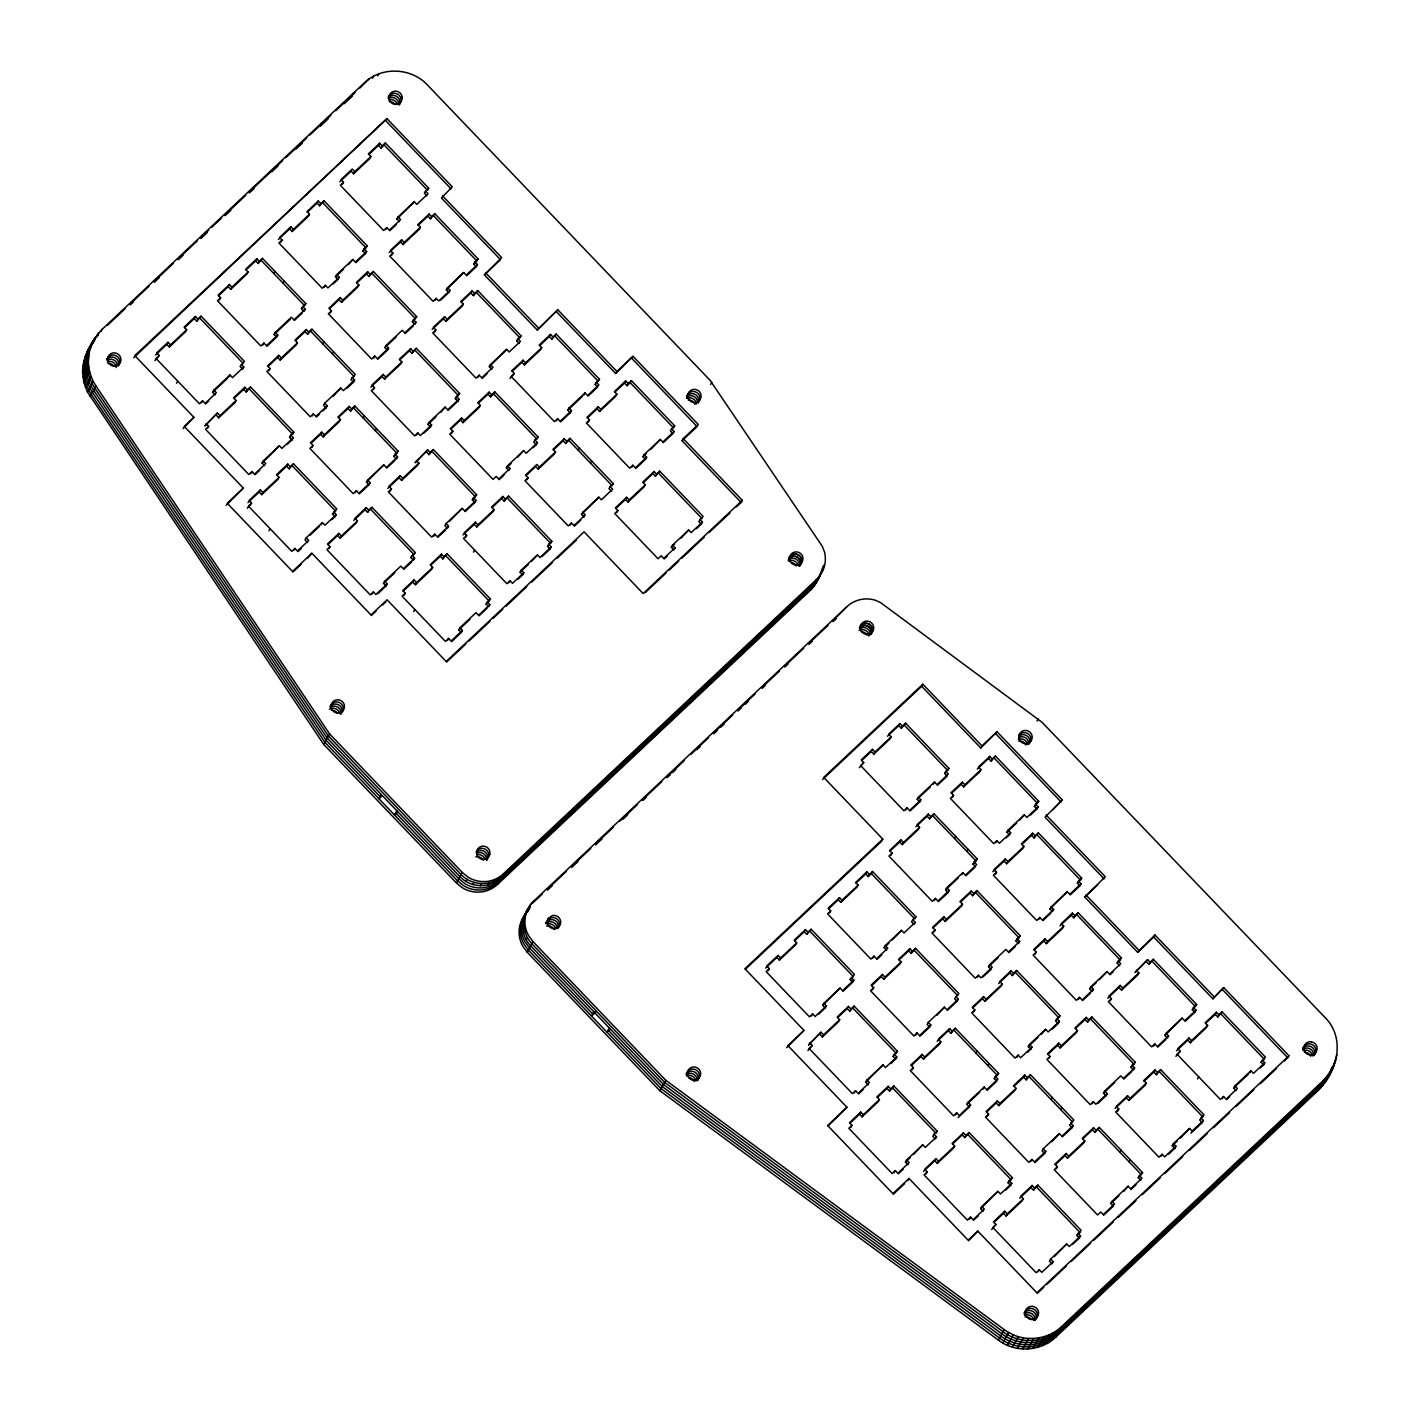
<?xml version="1.0" encoding="UTF-8"?>
<svg xmlns="http://www.w3.org/2000/svg" width="1420" height="1420" viewBox="0 0 1420 1420"><rect width="100%" height="100%" fill="white"/><g stroke="black" fill="none" stroke-linecap="round" stroke-linejoin="round"><path stroke-width="1.5" d="M82.52 372.111C82.697 355.994 91.554 341.031 102.08 329.369L364.195 82.946C381.341 66.243 411.356 67.503 427.455 85.022L710.106 380.329L822.304 546.363L824.505 551.99A29.199 28.719 29 0 1 816.447 579.573L810.607 590.099L497.586 884.358A29.199 28.719 29 0 1 462.405 887.802L456.477 883.009L323.742 744.453L87.472 392.026L83.833 382.335L82.52 372.111L88.359 361.567L89.46 351.344L92.921 341.688M398.7 104.583L398.754 103.713A6.745 6.621 29 0 0 388.317 98.495M528.009 911.498A29.199 28.719 29 0 0 522.72 946.128L527.228 952.234L659.945 1090.808L998.42 1340.178C1015.14 1352.905 1040.611 1351.751 1055.805 1337.09L1317.92 1090.684C1337.427 1072.206 1345.929 1038.073 1324.984 1017.448L1042.12 722.336L880.648 602.648L875.093 600.163A29.199 28.719 29 0 0 846.87 606.695L533.849 900.954C522.223 912.794 517.909 933.135 530.725 945.915L663.442 1084.489L1001.917 1333.859C1018.637 1346.568 1044.126 1345.432 1059.302 1330.771L1321.434 1084.365L1328.712 1075.401M1329.883 1073.307L1322.588 1082.253L1060.474 1328.658C1045.297 1343.32 1019.808 1344.474 1003.088 1331.747L664.613 1082.377L531.897 943.821C523.11 934.573 521.317 919.841 527.956 908.889M95.477 337.232C84.295 352.515 82.573 374.383 93.631 390.18L327.257 738.134L459.973 876.69C470.623 887.944 489.776 888.742 501.1 878.039L814.104 583.78L818.843 577.958L823.618 565.284M89.744 348.521C85.058 361.55 87.064 376.62 94.803 388.086L328.428 736.022L461.145 874.596C471.795 885.832 490.947 886.648 502.254 875.945L815.275 581.667L820.014 575.863L818.843 577.958M1327.895 1076.608L1329.226 1072.987M1329.067 1074.514L1332.226 1066.97L1330.238 1072.402M1331.41 1070.29L1335.723 1060.651M1332.563 1068.195L1336.983 1055.007M88.253 350.119C81.242 364.052 82.555 381.518 91.288 394.405L324.914 742.341L457.63 880.915L463.577 885.689A29.199 28.719 29 0 0 498.757 882.264L811.778 588.004A29.199 28.719 29 0 0 819.553 575.331M89.424 348.006C82.413 361.94 83.709 379.406 92.46 392.293L326.085 740.228L380.152 796.691M486.669 860.52L487.379 858.922A6.745 6.621 29 0 0 476.286 852.142M85.076 356.952L90.915 346.409M95.051 339.416L89.637 347.758M87.082 352.213L98.548 333.096M83.638 361.887L89.46 351.344M100.909 331.464L102.08 329.369M82.768 366.964L88.608 356.42M82.875 377.258L88.714 366.715L88.359 361.567M83.833 382.335L89.673 371.809L88.714 366.715M85.377 387.287L91.217 376.744L89.673 371.809M87.472 392.026L93.312 381.501L91.217 376.744M90.117 396.499L95.957 385.974L93.312 381.501M167.986 342.273L166.815 344.385L169.335 347.012L170.506 344.9L167.986 342.273L156.697 352.888L159.218 355.515L154.887 360.591M195.427 316.483L194.256 318.595L196.776 321.222L197.948 319.109L195.427 316.483L184.138 327.097L186.659 329.724L185.487 331.836L169.335 347.012M196.776 321.222L201.107 316.145L244.435 361.39L240.104 366.466L242.625 369.094L243.796 366.981L241.276 364.354M219.479 299.886L220.632 297.774L218.112 295.147L229.401 284.533L231.921 287.159L230.75 289.272L228.23 286.645L229.401 284.533M176.559 383.205L177.731 381.11M256.842 258.742L255.671 260.854L258.192 263.481L259.363 261.369L256.842 258.742L245.553 269.356L248.074 271.983L246.902 274.095L230.75 289.272M258.192 263.481L262.522 258.404L305.85 303.649L301.519 308.726L304.04 311.353L305.211 309.24L302.691 306.613L305.85 303.649M368.685 79.271L359.81 88.075M280.894 242.145L282.065 240.033L279.545 237.406L290.816 226.792L293.336 229.419L292.183 231.531L289.662 228.904L290.816 226.792M372.43 78.313L373.602 76.201M377.738 75.917L378.909 73.804M201.391 402.854L202.563 400.76L205.084 403.386L216.355 392.772L213.834 390.145L229.987 374.969L232.507 377.596L243.796 366.981M556.604 311.867L615.694 373.567L616.866 371.454L557.776 309.773L537.257 330.061L484.38 274.841L500.497 259.683L441.407 198.001L452.252 186.801L386.95 118.623L134.829 355.639L193.919 417.338L183.091 428.538M273.669 273.368L274.841 271.273M318.257 201.001L317.086 203.113L319.606 205.74L320.778 203.628L318.257 201.001L306.969 211.615L309.489 214.243L308.317 216.355L292.183 231.531M215.201 394.884L212.68 392.257L213.834 390.145M319.606 205.74L323.938 200.664L367.265 245.908L362.934 250.985L365.455 253.612L355.799 262.718M228.815 377.063L229.987 374.969M283.024 283.13L284.177 281.018M217.402 413.06L204.959 425.769L217.402 413.06L219.922 415.687L218.751 417.799L216.23 415.155M342.309 184.405L343.48 182.292L340.96 179.665L352.249 169.051L354.769 171.696L353.598 173.79L351.077 171.163L339.788 181.778M207.48 428.396L208.633 426.302L206.113 423.657M133.675 357.751L386.95 118.623M262.806 345.113L263.978 343.019L266.498 345.646L277.787 335.031L275.249 332.404L291.402 317.228L293.922 319.855L305.211 309.24M379.673 143.26L378.501 145.373L381.022 147.999L382.193 145.905L379.673 143.26L368.383 153.875L370.904 156.502L369.75 158.614L353.598 173.79M244.843 387.269L243.672 389.382L246.192 392.009L247.364 389.896L244.843 387.269L233.555 397.866L236.075 400.511L234.904 402.605L218.751 417.799M266.942 346.231L276.616 337.143L274.095 334.517L275.249 332.404M276.616 337.143L277.787 335.031M384.181 145.035L385.352 142.923L428.68 188.168L427.526 190.28L384.181 145.035L381.022 147.999M246.192 392.009L250.523 386.932L293.851 432.177L289.52 437.253L292.041 439.88L287.213 444.424M301.519 308.726L302.691 306.613M268.895 370.673L270.066 368.561L267.546 365.934L278.817 355.32L281.337 357.946L280.184 360.059L277.645 357.432L278.817 355.32M324.221 287.39L325.393 285.278L327.913 287.905L339.202 277.308L336.682 274.663L352.817 259.487L355.355 262.114L366.626 251.517L364.106 248.873L367.265 245.908M306.258 329.529L305.087 331.641L307.608 334.268L308.779 332.156L306.258 329.529L294.969 340.143L297.49 342.77L296.318 344.882L280.184 360.059M333.185 283.947L338.031 279.403L335.51 276.776L336.682 274.663M338.031 279.403L339.202 277.308M307.608 334.268L311.938 329.192L355.266 374.436L350.935 379.513L353.456 382.14L347.012 388.21M352.817 259.487L348.433 264.635M362.934 250.985L364.106 248.873M330.31 312.933L331.481 310.82L328.961 308.193L340.232 297.579L342.752 300.206L341.599 302.318L339.078 299.691L340.232 297.579M365.455 253.612L366.626 251.517M385.636 229.649L386.808 227.537L389.328 230.164L400.617 219.567L398.097 216.923L414.249 201.746L416.77 204.373L428.041 193.777L425.521 191.132L428.68 188.168M250.808 473.641L251.979 471.547L254.499 474.173L265.771 463.559L263.25 460.932L279.403 445.756L281.923 448.383L293.212 437.768L290.692 435.141L293.851 432.177M322.784 343.835L323.955 341.723M193.919 417.338L184.245 426.426L243.335 488.125L226.064 505.378M367.673 271.788L366.502 273.9L369.022 276.527L370.194 274.415L367.673 271.788L356.385 282.402L358.905 285.029L357.733 287.142L341.599 302.318M399.446 221.662L396.925 219.035L398.097 216.923M264.617 465.671L262.096 463.044L263.25 460.932M369.022 276.527L373.353 271.451L416.681 316.695L412.368 321.772L414.889 324.399L416.042 322.287L413.522 319.66L416.681 316.695M414.249 201.746L396.925 219.035M279.403 445.756L262.096 463.044M332.44 353.917L333.611 351.805M260.375 489.9L259.203 492.012L261.724 494.639L262.895 492.545L260.375 489.9L249.086 500.514L251.606 503.141L247.275 508.218M425.521 191.132L424.367 193.244L426.887 195.871M289.52 437.253L290.692 435.141M391.725 255.192L392.896 253.079L390.376 250.452L401.665 239.838L404.185 242.465L403.014 244.577L400.493 241.95L401.665 239.838M292.041 439.88L293.212 437.768M312.222 415.9L313.394 413.806L315.914 416.433L327.203 405.818L324.683 403.191L340.818 388.015L343.338 390.642L354.627 380.027L352.107 377.4M287.798 464.109L286.645 466.222L289.165 468.848L290.319 466.754L287.798 464.109L276.527 474.724L279.048 477.351L277.876 479.463L261.724 494.639M429.089 214.047L427.917 216.159L430.438 218.786L431.609 216.674L429.089 214.047L417.799 224.662L420.32 227.289L419.166 229.401L403.014 244.577M324.683 403.191L323.511 405.303L326.032 407.93L322.802 410.966M289.165 468.848L293.496 463.772L336.824 509.017L332.493 514.093L335.014 516.72L331.783 519.755M326.032 407.93L327.203 405.818M430.438 218.786L434.768 213.71L478.114 258.955L473.783 264.031L476.303 266.658L466.63 275.764M340.818 388.015L333.203 396.198M311.867 447.513L313.021 445.401L310.501 442.774L321.79 432.159L324.31 434.804L323.139 436.898L320.618 434.271L321.79 432.159M268.948 530.849L270.12 528.737M353.456 382.14L354.627 380.027M373.637 358.159L374.809 356.065L377.329 358.692L388.618 348.077L386.098 345.45L402.25 330.274L404.771 332.901L416.042 322.287M349.231 406.368L348.06 408.481L350.58 411.108L351.752 409.013L349.231 406.368L337.942 416.983L340.463 419.61L339.291 421.722L323.139 436.898M377.773 359.278L387.447 350.19L384.927 347.563L386.098 345.45M350.58 411.108L354.911 406.031L398.239 451.276L393.908 456.353L396.428 458.979L397.6 456.885L395.079 454.24L398.239 451.276M387.447 350.19L388.618 348.077M373.283 389.772L374.454 387.66L371.933 385.033L383.205 374.418L385.725 377.063L384.571 379.158L382.033 376.531L383.205 374.418M412.368 321.772L413.522 319.66M363.183 417.995L364.354 415.9M293.78 550.498L294.934 548.386L297.454 551.013L308.743 540.416L306.223 537.772L322.375 522.596L324.896 525.222L336.185 514.626L333.664 511.981M435.052 300.436L436.224 298.324L438.745 300.951L450.033 290.355L447.513 287.71L463.666 272.533L466.186 275.161L477.475 264.564L474.937 261.919L478.114 258.955M410.646 348.645L409.475 350.74L411.995 353.367L413.167 351.272L410.646 348.645L399.357 359.242L401.878 361.869L400.706 363.981L384.571 379.158M306.223 537.772L305.052 539.884L307.572 542.511M440.803 300.028L448.862 292.449L446.341 289.822L447.513 287.71M411.995 353.367L416.326 348.291L459.654 393.535L455.323 398.612L457.843 401.256L448.17 410.344M448.862 292.449L450.033 290.355M321.204 524.708L322.375 522.596M375.412 430.757L376.566 428.662M463.666 272.533L446.341 289.822M616.866 371.454L632.983 356.296L698.285 424.473L683.215 438.638L742.305 500.337L643.153 593.542L584.064 531.843L446.164 661.489L387.074 599.79L370.957 614.949L311.867 553.267L307.465 558.397M434.697 332.031L435.869 329.937L433.348 327.292L444.62 316.695L447.14 319.322L445.986 321.435L443.466 318.79L444.62 316.695M473.783 264.031L474.937 261.919M335.014 516.72L336.185 514.626M476.303 266.658L477.475 264.564M355.195 492.758L356.367 490.646L358.887 493.272L370.158 482.676L367.638 480.031L383.79 464.855L386.311 467.482L397.6 456.885M472.061 290.905L470.89 292.999L473.41 295.644L474.582 293.532L472.061 290.905L460.772 301.502L463.293 304.146L462.121 306.241L445.986 321.435M328.872 548.759L330.043 546.647L327.523 544.02L338.812 533.405L341.332 536.05L340.161 538.144L337.64 535.517L338.812 533.405M359.331 493.876L369.005 484.77L366.484 482.143L367.638 480.031M484.38 274.841L501.668 257.588L442.578 195.889M369.005 484.77L370.158 482.676M473.41 295.644L477.741 290.567L521.069 335.794L516.738 340.871L519.276 343.516M383.79 464.855L366.484 482.143M366.236 507.615L365.064 509.727L367.602 512.354L368.756 510.259L366.236 507.615L354.964 518.229L357.485 520.856L356.313 522.968L340.161 538.144M393.908 456.353L395.079 454.24M367.602 512.354L371.916 507.277L415.261 552.522L410.93 557.598L413.451 560.226L414.622 558.131L412.102 555.504L415.261 552.522M416.61 435.017L417.782 432.905L420.302 435.549L431.591 424.935L429.071 422.308L445.205 407.114L447.726 409.759L459.015 399.144L456.495 396.517L459.654 393.535M390.287 491.018L391.458 488.906L388.938 486.279L400.227 475.665L402.748 478.309L401.576 480.404L399.055 477.777L400.227 475.665M423.976 433.1L430.42 427.047L427.899 424.402L429.071 422.308M430.42 427.047L431.591 424.935M445.205 407.114L440.821 412.261M427.651 449.892L415.208 462.601L427.651 449.892L430.171 452.518L429.017 454.631L426.497 451.986M416.38 460.488L418.9 463.115L417.728 465.228L401.576 480.404M455.323 398.612L456.495 396.517M457.843 401.256L459.015 399.144M429.017 454.631L433.348 449.536L476.676 494.781L472.345 499.858L474.866 502.502L465.192 511.591M478.025 377.276L479.197 375.164L481.717 377.809L493.006 367.194L490.486 364.567L506.638 349.373L509.159 352.018L520.43 341.404L517.909 338.776L521.069 335.794M451.72 433.277L452.873 431.183L450.353 428.538L461.642 417.942L464.162 420.568L462.991 422.681L460.471 420.036L461.642 417.942M491.835 369.306L489.314 366.662L490.486 364.567M506.638 349.373L489.314 366.662M372.2 594.004L373.371 591.891L375.892 594.519L387.181 583.922L384.66 581.277L400.813 566.101L403.333 568.728L414.622 558.131M489.084 392.151L487.912 394.245L490.433 396.89L491.604 394.778L489.084 392.151L477.794 402.748L480.315 405.392L479.143 407.487L462.991 422.681M516.738 340.871L517.909 338.776M377.951 593.596L386.009 586.016L383.489 583.389L384.66 581.277M386.009 586.016L387.181 583.922M493.592 393.908L494.763 391.813L538.091 437.04L536.92 439.153L493.592 393.908L490.433 396.89M410.93 557.598L412.102 555.504M537.257 330.061L557.776 309.773M523.057 360.201L521.885 362.295L524.406 364.94L525.577 362.828L523.057 360.201L511.768 370.798L514.306 373.442L509.975 378.519M433.632 536.263L434.786 534.151L437.307 536.795L448.596 526.181L446.075 523.554L462.228 508.36L464.748 511.005L476.037 500.39L473.517 497.763L476.676 494.781M404.079 595.299L405.25 593.187L402.73 590.56L414.019 579.946L416.539 582.591L415.368 584.685L412.847 582.058L414.019 579.946M550.498 334.41L549.327 336.505L551.847 339.149L553.019 337.037L550.498 334.41L539.209 345.007L541.73 347.651L540.558 349.746L524.406 364.94M446.075 523.554L444.904 525.648L447.424 528.293L448.596 526.181M323.742 744.453L329.582 733.909L95.957 385.974M551.847 339.149L556.178 334.073L599.506 379.3L595.175 384.394L597.696 387.021L588.022 396.109M462.228 508.36L449.749 521.104M441.442 554.155L440.289 556.267L442.809 558.894L443.963 556.8L441.442 554.155L430.171 564.769L432.692 567.397L431.52 569.509L415.368 584.685M472.345 499.858L473.517 497.763M413.681 611.576L414.835 609.482M474.866 502.502L476.037 500.39M442.809 558.894L447.14 553.818L490.468 599.062L486.137 604.139L488.657 606.766L489.829 604.672L487.309 602.027L490.468 599.062M465.511 537.559L466.665 535.447L464.145 532.819L475.434 522.205L477.954 524.85L476.783 526.944L474.262 524.317L475.434 522.205M507.49 465.813L510.011 468.44L508.857 470.553L506.336 467.908L507.49 465.813L523.643 450.619L526.163 453.264L537.452 442.649L534.932 440.022L538.091 437.04M523.643 450.619L517.625 457.293M502.875 496.414L501.704 498.526L504.224 501.153L505.396 499.059L502.875 496.414L491.586 507.029L494.107 509.656L492.935 511.768L476.783 526.944M534.932 440.022L533.76 442.117L536.281 444.762L533.068 447.797M473.464 552.149L474.635 550.037M536.281 444.762L537.452 442.649M504.224 501.153L508.555 496.077L551.883 541.322L547.552 546.398L550.072 549.043L542.014 556.604M556.462 420.781L557.634 418.669L560.154 421.314L571.443 410.699L568.923 408.072L585.058 392.896L587.578 395.523L598.867 384.909L596.347 382.282L599.506 379.3M526.927 479.818L528.098 477.706L525.56 475.079L536.849 464.464L539.369 467.109L538.198 469.203L535.677 466.577L526.021 475.665M560.598 421.9L570.272 412.812L567.751 410.185L568.923 408.072M570.272 412.812L571.443 410.699M447.424 640.544L448.578 638.432L451.098 641.059L462.387 630.462L459.867 627.817L476.019 612.641L478.54 615.268L489.829 604.672M583.904 394.991L585.058 392.896M564.29 438.691L563.119 440.786L565.639 443.43L566.811 441.318L564.29 438.691L553.001 449.288L555.522 451.915L554.35 454.027L538.198 469.203M451.542 641.663L461.216 632.557L458.695 629.93L459.867 627.817M595.175 384.394L596.347 382.282M461.216 632.557L462.387 630.462M568.799 440.448L569.97 438.336L613.298 483.581L612.126 485.693L568.799 440.448L565.639 443.43M486.137 604.139L487.309 602.027M381.323 794.579L378.98 798.785L382.122 795.821M588.341 422.077L589.513 419.983L586.992 417.338L598.264 406.741L600.784 409.368L599.63 411.48L597.11 408.836L598.264 406.741M578.1 450.158L579.271 448.063M615.694 373.567L632.983 356.296M508.839 582.803L510.011 580.691L512.531 583.318L523.803 572.721L521.282 570.077L537.434 554.9L539.955 557.528L551.244 546.931L548.723 544.304L551.883 541.322M625.705 380.95L624.534 383.045L627.054 385.69L628.226 383.577L625.705 380.95L614.416 391.547L616.937 394.192L615.765 396.286L599.63 411.48M517.803 579.378L522.649 574.816L520.128 572.189L521.282 570.077M522.649 574.816L523.803 572.721M630.214 382.708L631.385 380.613L674.713 425.84L673.559 427.952L630.214 382.708L627.054 385.69M537.434 554.9L531.417 561.557M396.837 810.767L394.494 814.973L397.618 812.009M590.471 463.08L591.643 460.967M547.552 546.398L548.723 544.304M550.072 549.043L551.244 546.931M570.254 525.063L571.426 522.951L573.946 525.595L585.235 514.981L582.715 512.354L598.849 497.16L601.37 499.804L612.659 489.19L610.139 486.563L613.298 483.581M584.064 517.093L581.543 514.448L582.715 512.354M598.849 497.16L581.543 514.448M610.139 486.563L608.967 488.657L611.487 491.302M631.669 467.322L632.841 465.21L635.361 467.854L646.65 457.24L644.13 454.613L660.264 439.419L662.803 442.064L674.074 431.449L671.553 428.822L674.713 425.84M635.805 468.44L645.479 459.352L642.958 456.707L644.13 454.613M645.479 459.352L646.65 457.24M616.724 512.638L617.895 510.543L615.375 507.898L626.646 497.302L629.166 499.929L628.013 502.041L625.492 499.396L626.646 497.302M660.264 439.419L651.034 449.128M671.553 428.822L670.382 430.917L672.903 433.561L663.246 442.649M672.903 433.561L674.074 431.449M654.087 471.511L652.916 473.605L655.436 476.25L656.608 474.138L654.087 471.511L642.798 482.108L645.319 484.752L644.147 486.847L628.013 502.041M655.436 476.25L659.767 471.174L703.095 516.401L698.764 521.495L701.285 524.122L696.457 528.666M710.603 384.447L711.757 382.335M736.341 506.958L741.134 502.449L682.044 440.75L683.215 438.638M456.477 883.009L462.316 872.484L329.582 733.909M465.902 881.483L467.073 879.37M472.86 884.589L474.031 882.477M480.368 885.814L481.54 883.702M672.512 545.173L675.033 547.8L673.861 549.913L671.341 547.286L672.512 545.173L688.647 529.997L691.167 532.624L702.456 522.01L699.936 519.383M487.912 885.068L489.084 882.974M688.647 529.997L681.032 538.162M494.976 882.423L496.148 880.329M497.586 884.358L503.425 873.832L816.447 579.573M701.285 524.122L702.456 522.01M741.134 502.449L742.305 500.337M523.749 917.835L524.903 915.74M522.613 925.272L523.767 923.16M523.447 932.762L524.619 930.65M617.309 770.811L619.653 766.587M526.216 939.809L527.388 937.697M527.228 952.234L533.068 941.708L528.559 935.585A29.199 28.719 29 0 1 533.849 900.954M778.515 619.262L780.858 615.038M821.878 571.106L823.05 569.012M593.862 1011.856L591.536 1016.063L596.276 1011.644M609.375 1028.044L607.05 1032.251L610.209 1029.305M846.87 606.695L832.794 620.93M659.945 1090.808L665.785 1080.283L533.068 941.708M872.501 749.334L871.33 751.446L873.85 754.073L875.022 751.961L872.501 749.334L861.212 759.948L863.733 762.575L859.402 767.652M899.925 723.543L898.771 725.655L901.292 728.283L902.446 726.17L899.925 723.543L888.654 734.158L891.174 736.785L890.003 738.897L873.85 754.073M921.686 686.304L922.858 684.209L981.948 745.89L980.776 748.003L921.686 686.304L822.535 779.509M768.113 970.712L769.285 968.618L766.764 965.973L778.036 955.376L780.556 958.003L779.403 960.115L776.882 957.488L778.036 955.376M901.292 728.283L905.605 723.206L948.95 768.451L944.619 773.527L947.14 776.154L937.466 785.242M805.477 929.585L804.306 931.697L806.826 934.324L807.998 932.212L805.477 929.585L794.188 940.2L796.709 942.827L795.537 944.939L779.403 960.115M806.826 934.324L811.157 929.248L854.485 974.493L850.154 979.569L852.674 982.196L843.018 991.284M829.528 912.989L830.7 910.877L828.179 908.25L839.468 897.635L841.989 900.262L840.817 902.374L838.297 899.747L839.468 897.635M922.858 684.209L823.707 777.397L882.796 839.096L881.625 841.208L745.322 969.345M866.892 871.844L865.721 873.957L868.241 876.584L869.413 874.471L866.892 871.844L855.603 882.459L858.124 885.086L856.97 887.198L840.817 902.374M905.907 809.915L907.06 807.82L909.581 810.447L920.87 799.833L918.349 797.206L934.502 782.029L937.022 784.656L948.311 774.042L945.791 771.415L948.95 768.451M871.401 873.62L872.572 871.507L915.9 916.752L914.746 918.846L871.401 873.62L868.241 876.584M910.025 811.033L919.698 801.945L917.178 799.318L918.349 797.206M919.698 801.945L920.87 799.833M890.943 855.248L892.115 853.136L889.594 850.509L900.884 839.894L903.404 842.521L902.232 844.634L899.712 842.007L900.884 839.894M933.331 784.124L934.502 782.029M944.619 773.527L945.791 771.415M811.441 1015.957L812.613 1013.862L815.133 1016.489L826.422 1005.875L823.902 1003.248L840.036 988.071L842.557 990.698L853.846 980.084L851.325 977.457M882.796 839.096L744.897 968.742L803.986 1030.441L786.698 1047.694M928.307 814.104L927.136 816.216L929.656 818.843L930.828 816.731L928.307 814.104L917.018 824.718L919.556 827.345L918.385 829.457L902.232 844.634M818.808 1014.04L825.251 1007.987L822.73 1005.36L823.902 1003.248M825.251 1007.987L826.422 1005.875M929.656 818.843L933.987 813.766L977.333 859.011L973.002 864.088L975.522 866.715L965.848 875.803M821.009 1032.216L808.566 1044.943L821.009 1032.216L823.529 1034.861L822.357 1036.955L819.837 1034.328M840.036 988.071L822.73 1005.36M809.719 1042.83L812.24 1045.457L807.927 1050.534M952.358 797.507L953.53 795.395L951.009 792.768L962.298 782.154L964.819 784.781L963.647 786.893L961.127 784.266L962.298 782.154M852.674 982.196L853.846 980.084M980.776 748.003L997.018 731.726L1062.302 799.904L1053.072 809.577M872.856 958.216L874.028 956.121L876.548 958.748L887.837 948.134L885.317 945.507L901.469 930.331L903.99 932.958L915.261 922.343L912.74 919.716L915.9 916.752M848.45 1006.425L847.278 1008.537L849.799 1011.164L850.971 1009.07L848.45 1006.425L837.161 1017.039L839.681 1019.667L838.51 1021.779L822.357 1036.955M989.722 756.363L988.569 758.475L991.089 761.102L992.243 759.008L989.722 756.363L978.451 766.977L980.971 769.604L979.8 771.717L963.647 786.893M886.666 950.246L884.145 947.619L885.317 945.507M849.799 1011.164L854.13 1006.088L897.458 1051.332L893.127 1056.409L895.647 1059.036L890.819 1063.598M991.089 761.102L995.42 756.026L1038.748 801.27L1034.417 806.347L1036.937 808.974L1030.494 815.044M901.469 930.331L892.221 940.022M954.488 838.492L955.66 836.38M872.501 989.829L873.673 987.716L871.152 985.089L882.423 974.475L884.944 977.12L883.79 979.214L881.27 976.587L882.423 974.475M912.74 919.716L911.587 921.828L914.107 924.456L915.261 922.343M934.271 900.493L935.443 898.381L937.963 901.008L949.252 890.393L946.732 887.766L962.884 872.59L965.405 875.217L976.694 864.62L974.173 861.976L977.333 859.011M909.865 948.684L908.693 950.796L911.214 953.423L912.385 951.329L909.865 948.684L898.576 959.299L901.096 961.926L899.925 964.038L883.79 979.214M1037.044 721.005L1038.197 718.893M938.407 901.593L948.081 892.505L945.56 889.878L946.732 887.766M966.86 851.396L968.032 849.302M911.214 953.423L915.545 948.347L958.873 993.592L954.542 998.668L957.062 1001.313L947.389 1010.401M948.081 892.505L949.252 890.393M961.713 874.702L962.884 872.59M933.916 932.088L935.088 929.976L932.567 927.349L943.856 916.734L946.377 919.379L945.205 921.473L942.685 918.846L943.856 916.734M973.002 864.088L974.173 861.976M854.414 1092.814L855.585 1090.702L858.106 1093.329L869.377 1082.732L866.857 1080.087L883.009 1064.911L885.53 1067.538L896.819 1056.941L894.298 1054.297L897.458 1051.332M803.986 1030.441L787.869 1045.599L846.959 1107.281L828.055 1126.06M995.704 842.752L996.858 840.64L999.378 843.267L1010.667 832.67L1008.147 830.025L1024.299 814.849L1026.82 817.476L1038.109 806.879L1035.588 804.235L1038.748 801.27M971.28 890.961L970.108 893.056L972.629 895.7L973.8 893.588L971.28 890.961L959.991 901.558L962.511 904.185L961.358 906.297L945.205 921.473M868.223 1084.827L865.703 1082.2L866.857 1080.087M1006.283 837.8L1009.496 834.765L1006.975 832.138L1008.147 830.025M972.629 895.7L976.96 890.606L1020.288 935.851L1015.974 940.928L1018.495 943.572L1019.649 941.46L1017.128 938.833L1020.288 935.851M1009.496 834.765L1010.667 832.67M883.009 1064.911L865.703 1082.2M850.828 1127.444L852 1125.332L849.479 1122.705L860.751 1112.091L863.271 1114.736L862.117 1116.83L859.597 1114.203L860.751 1112.091M1024.299 814.849L1019.897 819.997M893.127 1056.409L894.298 1054.297M995.331 874.347L996.503 872.253L993.982 869.608L1005.271 859.011L1007.792 861.638L1006.62 863.75L1004.1 861.106L1005.271 859.011M1034.417 806.347L1035.588 804.235M895.647 1059.036L896.819 1056.941M1036.937 808.974L1038.109 806.879M888.192 1086.3L887.021 1088.412L889.541 1091.039L890.713 1088.945L888.192 1086.3L876.903 1096.915L879.424 1099.542L878.252 1101.654L862.117 1116.83M915.829 1035.073L917 1032.961L919.521 1035.588L930.81 1024.992L928.289 1022.347L944.424 1007.17L946.945 1009.797L958.234 999.201L955.713 996.574M1032.695 833.221L1031.524 835.315L1034.044 837.96L1035.216 835.847L1032.695 833.221L1021.406 843.817L1023.944 846.462L1022.773 848.556L1006.62 863.75M928.289 1022.347L927.118 1024.459L929.639 1027.086L919.965 1036.192M892.701 1088.075L893.872 1085.963L937.2 1131.207L936.029 1133.32L892.701 1088.075L889.541 1091.039M1062.302 799.904L1045.014 817.157L1104.103 878.856M929.639 1027.086L930.81 1024.992M1034.044 837.96L1038.375 832.883L1081.72 878.11L1077.389 883.187L1079.91 885.832L1070.236 894.919M944.424 1007.17L936.809 1015.353M912.244 1069.704L913.415 1067.609L910.894 1064.965L922.166 1054.368L924.704 1056.995L923.532 1059.107L921.012 1056.462L922.166 1054.368M957.062 1001.313L958.234 999.201M949.607 1028.577L948.436 1030.671L950.956 1033.316L952.128 1031.204L949.607 1028.577L938.318 1039.174L940.839 1041.819L939.685 1043.913L923.532 1059.107M977.244 977.333L978.415 975.22L980.936 977.865L992.225 967.251L989.705 964.624L1005.857 949.43L1008.377 952.074L1019.649 941.46M982.995 976.924L991.053 969.363L988.533 966.718L989.705 964.624M950.956 1033.316L955.287 1028.222L998.615 1073.467L994.302 1078.543L996.822 1081.188L987.148 1090.276M973.658 1011.963L974.83 1009.869L972.309 1007.224L983.598 996.627L986.119 999.254L984.947 1001.366L982.427 998.721L983.598 996.627M1015.974 940.928L1017.128 938.833M894.156 1172.689L895.328 1170.577L897.848 1173.222L909.137 1162.607L906.617 1159.98L922.751 1144.786L925.272 1147.431L936.561 1136.816L934.04 1134.189L937.2 1131.207M1011.022 970.836L1009.851 972.931L1012.371 975.575L1013.543 973.463L1011.022 970.836L999.733 981.433L1002.271 984.078L1001.1 986.172L984.947 1001.366M1038.659 919.592L1039.831 917.48L1042.351 920.124L1053.64 909.51L1051.119 906.883L1067.272 891.689L1069.793 894.334L1081.081 883.719L1078.561 881.092L1081.72 878.11M907.966 1164.719L905.445 1162.075L906.617 1159.98M1053.64 909.51L1052.468 911.622L1049.948 908.977L1051.119 906.883M1012.371 975.575L1016.702 970.499L1060.048 1015.726L1055.717 1020.82L1058.237 1023.447L1051.776 1029.5M922.751 1144.786L913.521 1154.495M975.788 1052.966L976.96 1050.853M1067.272 891.689L1049.948 908.977M907.859 1180.588L909.013 1178.476L968.103 1240.175L977.776 1231.087L1036.866 1292.786L1288.987 1055.77L1223.703 987.592L1212.857 998.793L1153.768 937.094L1154.939 934.999L1214.029 996.68M934.04 1134.189L932.869 1136.284L935.389 1138.929L936.561 1136.816M1035.073 954.222L1036.245 952.128L1033.725 949.483L1045.014 938.886L1047.534 941.513L1046.362 943.625L1043.842 940.998L1045.014 938.886M1077.389 883.187L1078.561 881.092M1079.91 885.832L1081.081 883.719M955.571 1114.948L956.743 1112.836L959.263 1115.481L970.552 1104.867L968.032 1102.239L984.184 1087.045L986.705 1089.69L997.976 1079.076L995.456 1076.449L998.615 1073.467M926.035 1173.985L927.207 1171.873L924.686 1169.246L935.957 1158.631L938.496 1161.276L937.324 1163.37L934.804 1160.744L935.957 1158.631M1072.437 913.095L1071.283 915.208L1073.804 917.835L1074.958 915.722L1072.437 913.095L1061.166 923.71L1063.687 926.337L1062.515 928.449L1046.362 943.625M988.018 1065.728L989.172 1063.615M958.092 1117.575L969.381 1106.979L966.86 1104.334L968.032 1102.239M1153.768 937.094L1137.651 952.252L1084.756 897.032L1105.275 876.743L1046.185 815.044M969.381 1106.979L970.552 1104.867M1073.804 917.835L1078.135 912.758L1121.463 958.003L1117.132 963.08L1119.652 965.706M983.013 1089.158L984.184 1087.045M963.399 1132.841L962.227 1134.953L964.748 1137.58L965.919 1135.485L963.399 1132.841L952.11 1143.455L954.631 1146.082L953.477 1148.194L937.324 1163.37M994.302 1078.543L995.456 1076.449M964.748 1137.58L969.079 1132.503L1012.407 1177.748L1008.094 1182.824L1010.614 1185.451L1005.768 1190.013M1016.986 1057.208L1018.158 1055.095L1020.678 1057.74L1031.967 1047.126L1029.447 1044.499L1045.599 1029.322L1048.12 1031.949L1059.409 1021.335L1056.888 1018.708L1060.048 1015.726M987.45 1116.244L988.622 1114.132L986.101 1111.505L997.39 1100.89L999.911 1103.535L998.739 1105.63L996.219 1103.003L997.39 1100.89M1027.583 1052.273L1030.796 1049.238L1028.275 1046.593L1029.447 1044.499M1030.796 1049.238L1031.967 1047.126M1045.599 1029.322L1041.197 1034.452M1024.814 1075.1L1023.643 1077.212L1026.163 1079.839L1027.334 1077.744L1024.814 1075.1L1013.525 1085.714L1016.063 1088.341L1014.892 1090.454L998.739 1105.63M1055.717 1020.82L1056.888 1018.708M1058.237 1023.447L1059.409 1021.335M1026.163 1079.839L1030.494 1074.763L1073.84 1120.007L1069.508 1125.084L1072.029 1127.728L1062.355 1136.816M1078.419 999.467L1079.573 997.372L1082.093 999.999L1093.382 989.385L1090.862 986.758L1107.014 971.582L1109.535 974.209L1120.824 963.594L1118.303 960.967L1121.463 958.003M1048.865 1058.504L1050.037 1056.409L1047.516 1053.764L1058.805 1043.168L1061.326 1045.794L1060.154 1047.907L1057.634 1045.262L1058.805 1043.168M1093.382 989.385L1092.211 991.497L1089.69 988.87L1090.862 986.758M969.363 1219.23L970.534 1217.118L973.055 1219.744L984.344 1209.148L981.823 1206.503L997.976 1191.327L1000.496 1193.954L1011.768 1183.357L1009.247 1180.712L1012.407 1177.748M1107.014 971.582L1099.382 979.747M1086.229 1017.377L1085.075 1019.471L1087.596 1022.116L1088.749 1020.004L1086.229 1017.377L1074.958 1027.973L1077.478 1030.618L1076.307 1032.713L1060.154 1047.907M983.172 1211.242L980.652 1208.615L981.823 1206.503M1117.132 963.08L1118.303 960.967M1087.596 1022.116L1091.927 1017.022L1135.255 1062.266L1130.923 1067.343L1133.444 1069.988L1134.615 1067.875L1132.095 1065.248L1135.255 1062.266M997.976 1191.327L980.652 1208.615M977.776 1231.087L968.546 1240.76M1050.995 1099.488L1052.167 1097.394M1008.094 1182.824L1009.247 1180.712M1110.298 1000.763L1111.452 998.668L1108.931 996.023L1120.22 985.427L1122.741 988.054L1121.569 990.166L1119.049 987.521L1120.22 985.427M1137.651 952.252L1154.939 934.999M1010.614 1185.451L1011.768 1183.357M1147.662 959.636L1135.201 972.345L1147.662 959.636L1150.182 962.263L1149.011 964.375L1146.49 961.731M1030.778 1161.489L1031.949 1159.377L1034.47 1162.021L1045.759 1151.407L1043.238 1148.78L1059.391 1133.586L1061.911 1136.231L1073.2 1125.616L1070.68 1122.989M1004.721 1211.242L1003.567 1213.337L1006.088 1215.981L1007.241 1213.869L1004.721 1211.242L993.45 1221.839L995.97 1224.484L991.639 1229.56M1060.651 1109.57L1061.823 1107.476M1136.373 970.233L1138.893 972.877L1137.722 974.972L1121.569 990.166M1043.238 1148.78L1042.067 1150.874L1044.587 1153.519L1034.914 1162.607M1044.587 1153.519L1045.759 1151.407M1149.011 964.375L1153.342 959.299L1196.669 1004.526L1192.339 1009.62L1194.859 1012.247L1185.185 1021.335M1059.391 1133.586L1051.758 1141.769M1032.162 1185.451L1030.991 1187.546L1033.511 1190.191L1034.683 1188.079L1032.162 1185.451L1020.873 1196.048L1023.394 1198.693L1022.222 1200.787L1006.088 1215.981M1033.511 1190.191L1037.842 1185.114L1081.17 1230.341L1076.839 1235.435L1079.36 1238.062L1072.917 1244.115M1072.029 1127.728L1073.2 1125.616M1092.211 1103.748L1093.364 1101.636L1095.885 1104.281L1107.174 1093.666L1104.653 1091.039L1120.806 1075.845L1123.326 1078.49L1134.615 1067.875M1056.214 1168.837L1057.385 1166.743L1054.865 1164.116L1066.154 1153.502L1068.674 1156.129L1067.503 1158.241L1064.982 1155.614L1066.154 1153.502M1097.944 1103.358L1106.003 1095.778L1103.482 1093.134L1104.653 1091.039M1106.003 1095.778L1107.174 1093.666M1093.577 1127.711L1092.406 1129.823L1094.927 1132.45L1096.098 1130.338L1093.577 1127.711L1082.288 1138.325L1084.809 1140.952L1083.655 1143.064L1067.503 1158.241M1130.923 1067.343L1132.095 1065.248M1094.927 1132.45L1099.257 1127.373L1142.585 1172.618L1138.272 1177.695L1140.793 1180.322M1153.626 1046.007L1154.797 1043.895L1157.318 1046.54L1168.589 1035.926L1166.069 1033.298L1182.221 1018.122L1184.742 1020.749L1196.031 1010.135L1193.51 1007.508L1196.669 1004.526M1117.629 1111.114L1118.8 1109.002L1116.28 1106.375L1127.569 1095.761L1130.089 1098.388L1128.918 1100.5L1126.397 1097.873L1127.569 1095.761M1168.589 1035.926L1167.435 1038.038L1164.915 1035.411L1166.069 1033.298M998.42 1340.178L1004.259 1329.652L665.785 1080.283M1038.127 1271.823L1039.298 1269.711L1041.819 1272.356L1053.107 1261.741L1050.587 1259.114L1066.722 1243.938L1069.26 1246.565L1080.531 1235.95L1078.011 1233.323M1154.993 1069.97L1153.821 1072.082L1156.359 1074.709L1157.513 1072.597L1154.993 1069.97L1143.721 1080.584L1146.242 1083.211L1145.07 1085.324L1128.918 1100.5M1182.221 1018.122L1164.915 1035.411M1002.804 1343.036L1008.626 1332.493L1004.259 1329.652M1050.587 1259.114L1049.416 1261.226L1051.936 1263.853L1053.107 1261.741M1192.339 1009.62L1193.51 1007.508M1007.472 1345.361L1013.312 1334.835C1029.234 1341.829 1049.007 1338.598 1061.645 1326.564L1323.759 1080.141L1331.055 1071.195M1156.359 1074.709L1160.672 1069.633L1204.018 1114.878L1199.687 1119.954L1202.207 1122.581L1190.918 1133.195M1194.859 1012.247L1196.031 1010.135M1066.722 1243.938L1054.261 1256.664M1119.759 1152.099L1120.93 1149.987M1012.371 1347.154L1018.211 1336.611M1188.984 1038.02L1187.812 1040.132L1190.333 1042.759L1191.504 1040.647L1188.984 1038.02L1177.695 1048.634L1180.215 1051.261L1175.884 1056.338M1017.448 1348.361L1023.287 1337.818M1079.36 1238.062L1080.531 1235.95M1022.613 1348.982L1028.453 1338.439M1212.857 998.793L1223.703 987.592M1129.113 1161.862L1130.267 1159.749M1027.831 1349L1033.653 1338.474M1216.407 1012.229L1215.254 1014.341L1217.774 1016.969L1218.928 1014.856L1216.407 1012.229L1205.136 1022.844L1207.657 1025.471L1206.485 1027.583L1190.333 1042.759M1103.677 1215.2L1113.351 1206.112L1110.831 1203.486L1112.002 1201.373L1128.155 1186.197L1130.675 1188.824L1141.946 1178.209L1139.426 1175.582L1142.585 1172.618M1032.979 1348.414L1038.819 1337.889M1217.774 1016.969L1222.105 1011.892L1265.433 1057.137L1261.102 1062.213L1263.622 1064.84L1260.392 1067.875M1038.038 1347.26L1043.878 1336.717M1128.155 1186.197L1123.753 1191.327M1042.901 1345.503L1048.741 1334.977M1138.272 1177.695L1139.426 1175.582M1047.534 1343.213L1053.374 1332.67M1051.847 1340.391L1057.687 1329.865M1197.557 1078.969L1198.728 1076.857M1055.805 1337.09L1061.645 1326.564M1160.956 1156.341L1162.128 1154.247L1164.649 1156.874L1175.938 1146.259L1173.417 1143.632L1189.569 1128.456L1192.09 1131.083L1203.379 1120.469L1200.858 1117.842M1168.323 1154.442L1174.766 1148.372L1172.245 1145.745L1173.417 1143.632M1174.766 1148.372L1175.938 1146.259M1189.569 1128.456L1180.322 1138.148M1202.207 1122.581L1203.379 1120.469M1222.389 1098.619L1223.543 1096.506L1226.063 1099.133L1237.352 1088.519L1234.832 1085.892L1250.984 1070.716L1253.505 1073.342L1264.794 1062.746L1262.274 1060.101M1236.181 1090.631L1233.66 1088.004L1234.832 1085.892M1249.813 1072.828L1250.984 1070.716M1263.622 1064.84L1264.794 1062.746M1188.025 1211.775L1190.368 1207.568M1284.585 1060.9L1288.987 1055.77M1317.92 1090.684L1323.759 1080.141M1321.86 1086.442L1327.7 1075.916M1325.215 1081.738L1333.735 1066.083M1327.54 1077.514L1319.091 1088.572L1056.977 1334.995C1041.783 1349.639 1016.312 1350.793 999.591 1338.066L661.116 1088.696L528.382 950.14L523.891 944.016A29.199 28.719 29 0 1 529.181 909.386M94.323 339.327L97.376 335.209M91.98 343.551L94.022 340.8M90.809 345.646L93.88 341.528M486.758 859.739L488.551 856.828A6.745 6.621 29 0 0 476.357 851.379M526.784 910.983L530.334 906.617M545.937 922.698L550.072 919.734A6.745 6.621 29 0 1 558.131 928.147M1324.203 1082.235L1058.131 1332.883C1042.955 1347.544 1017.483 1348.68 1000.763 1335.971L662.27 1086.602L608.204 1030.157M96.205 337.321L98.566 334.818M107.352 325.428L125.031 308.797M129.859 304.253L149.153 286.112M153.981 281.586L173.275 263.445M178.103 258.901L197.398 240.761M200.61 237.743L208.651 230.182M211.882 227.165L221.52 218.094M224.733 215.059L245.642 195.41M248.855 192.392L282.633 160.637M285.846 157.62L306.755 137.971M309.968 134.935L330.878 115.286M335.706 110.76L355 92.619M130.232 304.909L133.516 301.839M154.319 282.278L159.129 277.752M178.387 259.647L183.198 255.121M200.859 238.524L207.267 232.489M225.176 215.662L230.803 210.373M249.299 192.978L254.127 188.452M271.806 171.82L278.249 165.767M295.928 149.135L302.371 143.101M320.317 126.22L328.091 118.907M344.279 103.695L352.213 96.223M155.525 354.982L166.815 344.385M184.582 327.683L194.256 318.595M218.556 295.733L228.23 286.645M245.997 269.942L255.671 260.854M278.373 239.501L289.662 228.904M307.412 212.201L317.086 203.113M368.827 154.46L378.501 145.373M159.218 355.515L156.058 358.479L199.386 403.724L202.563 400.76M170.506 344.9L186.659 329.724M197.948 319.109L201.107 316.145M220.632 297.774L217.473 300.738L260.818 345.983L263.978 343.019M231.921 287.159L248.074 271.983M259.363 261.369L262.522 258.404M282.065 240.033L278.906 242.998L322.233 288.242L325.393 285.278M293.336 229.419L309.489 214.243M320.778 203.628L323.938 200.664M343.48 182.292L340.321 185.274L383.648 230.502L386.808 227.537M354.769 171.696L370.904 156.502M382.193 145.905L385.352 142.923M212.68 392.257L227.2 378.59M274.095 334.517L290.23 319.322M335.51 276.776L343.587 269.179M205.527 403.972L208.74 400.937M294.366 320.441L302.424 312.879M389.772 230.768L396.215 224.697M233.998 398.47L243.672 389.382M267.989 366.52L277.645 357.432M295.413 340.729L305.087 331.641M329.404 308.779L339.078 299.691M356.828 282.988L366.502 273.9M389.204 252.565L400.493 241.95M418.243 225.248L427.917 216.159M208.633 426.302L205.474 429.266L248.82 474.511L251.979 471.547M219.922 415.687L236.075 400.511M247.364 389.896L250.523 386.932M270.066 368.561L266.889 371.525L310.234 416.77L313.394 413.806M281.337 357.946L297.49 342.77M308.779 332.156L311.938 329.192M331.481 310.82L328.322 313.784L371.649 359.029L374.809 356.065M342.752 300.206L358.905 285.029M370.194 274.415L373.353 271.451M392.896 253.079L389.737 256.061L433.064 301.288L436.224 298.324M404.185 242.465L420.32 227.289M431.609 216.674L434.768 213.71M384.927 347.563L396.233 336.93M254.943 474.759L259.771 470.215M316.358 417.018L319.589 414.001M405.215 333.487L413.273 325.925M243.335 488.125L227.218 503.266L292.52 571.443L311.867 553.267M247.914 502.627L259.203 492.012M276.971 475.309L286.645 466.222M310.945 443.359L320.618 434.271M338.386 417.569L348.06 408.481M370.762 387.145L382.033 376.531M399.801 359.828L409.475 350.74M432.177 329.404L443.466 318.79M461.216 302.105L470.89 292.999M251.606 503.141L248.447 506.123L291.774 551.351L294.934 548.386M262.895 492.545L279.048 477.351M290.319 466.754L293.496 463.772M313.021 445.401L309.862 448.383L353.207 493.627L356.367 490.646M324.31 434.804L340.463 419.61M351.752 409.013L354.911 406.031M374.454 387.66L371.277 390.642L414.622 435.887L417.782 432.905M385.725 377.063L401.878 361.869M413.167 351.272L416.326 348.291M435.869 329.937L432.709 332.901L476.037 378.146L479.197 375.164M447.14 319.322L463.293 304.146M474.582 293.532L477.741 290.567M309.897 535.322L319.589 526.216M332.493 514.093L335.652 511.129L292.325 465.884M427.899 424.402L435.976 416.823M297.916 551.617L301.129 548.582M386.755 468.085L394.813 460.506M482.161 378.394L487.007 373.851M292.964 572.029L301.022 564.45M327.967 544.606L337.64 535.517M353.793 520.341L365.064 509.727M387.767 488.391L399.055 477.777M450.797 429.142L460.471 420.036M478.238 403.351L487.912 394.245M512.229 371.401L521.885 362.295M539.653 345.61L549.327 336.505M330.043 546.647L326.884 549.629L370.212 594.873L373.371 591.891M341.332 536.05L357.485 520.856M368.756 510.259L371.916 507.277M391.458 488.906L388.299 491.888L431.627 537.133L434.786 534.151M402.748 478.309L418.9 463.115M430.171 452.518L433.348 449.536M452.873 431.183L449.714 434.147L493.059 479.392L496.219 476.41L498.74 479.055L510.011 468.44M464.162 420.568L480.315 405.392M491.604 394.778L494.763 391.813M514.306 373.442L511.129 376.406L554.474 421.651L557.634 418.669M525.577 362.828L541.73 347.651M553.019 337.037L556.178 334.073M383.489 583.389L394.795 572.757M506.336 467.908L511.182 463.364M567.751 410.185L582.289 396.517M403.777 569.331L411.836 561.752M437.75 537.381L445.827 529.802M499.183 479.641L504.011 475.097M371.401 615.534L376.229 610.99M382.672 604.938L385.903 601.903M403.173 591.146L412.847 582.058M430.615 565.355L440.289 556.267M462.991 534.932L474.262 524.317M492.03 507.615L501.704 498.526M553.445 449.892L563.119 440.786M587.436 417.942L597.11 408.836M614.86 392.151L624.534 383.045M405.25 593.187L402.091 596.169L445.418 641.396L448.578 638.432M416.539 582.591L432.692 567.397M443.963 556.8L447.14 553.818M466.665 535.447L463.506 538.428L506.851 583.673L510.011 580.691M477.954 524.85L494.107 509.656M505.396 499.059L508.555 496.077M528.098 477.706L524.921 480.688L568.266 525.933L571.426 522.951M539.369 467.109L555.522 451.915M566.811 441.318L569.97 438.336M589.513 419.983L586.353 422.947L629.681 468.192L632.841 465.21M600.784 409.368L616.937 394.192M628.226 383.577L631.385 380.613M458.695 629.93L470.002 619.297M520.128 572.189L528.187 564.61M642.958 456.707L646.189 453.672M478.984 615.872L487.042 608.292M574.39 526.181L580.833 520.11M446.59 662.093L465.831 644.005M469.044 640.988L489.9 621.392M493.095 618.375L502.716 609.322M505.928 606.304L526.767 586.708M531.577 582.2L552.433 562.586M557.243 558.078L576.484 539.973M682.044 440.75L697.113 426.586L631.811 358.408M615.818 508.502L625.492 499.396M643.242 482.711L652.916 473.605M617.895 510.543L614.736 513.508L658.063 558.752L661.223 555.77L663.743 558.415L675.033 547.8M629.166 499.929L645.319 484.752M656.608 474.138L659.767 471.174M671.341 547.286L674.571 544.233M664.187 559.001L667.418 555.966M645.195 592.637L665.98 573.094M669.175 570.095L678.76 561.077M681.973 558.06L704.356 537.026M709.148 532.5L729.933 512.975M532.695 903.067L542.369 893.961M547.215 889.417L566.562 871.205M571.408 866.661L590.773 848.45M595.619 843.906L613.369 827.221M619.812 821.15L637.562 804.466M642.408 799.922L661.773 781.71M666.601 777.166L684.351 760.481M690.812 754.41L708.562 737.726M713.39 733.181L732.755 714.97M737.601 710.426L755.351 693.741M761.794 687.67L779.544 670.985M784.39 666.441L803.755 648.23M808.601 643.686L827.949 625.492M547.534 890.109L552.345 885.583M571.568 867.514L577.976 861.496M595.601 844.918L602.009 838.9M622.847 819.322L627.64 814.796M642.852 800.507L646.082 797.472M667.045 777.752L670.275 774.716M672.654 772.498L675.867 769.462M696.829 749.76L700.042 746.742M713.834 733.767L717.064 730.732M721.005 727.04L724.235 724.005M738.045 711.012L741.275 707.976M745.18 704.302L748.411 701.267M762.256 688.274L765.469 685.239M784.834 667.027L788.064 663.992M809.045 644.272L812.258 641.236M833.238 621.534L836.469 618.499M861.656 760.534L871.33 751.446M887.482 736.252L898.771 725.655M863.733 762.575L860.573 765.54L903.901 810.784L907.06 807.82M875.022 751.961L891.174 736.785M902.446 726.17L905.605 723.206M917.178 799.318L930.1 787.177M981.948 745.89L997.018 731.726M765.593 968.085L776.882 957.488M794.632 940.785L804.306 931.697M828.623 908.835L838.297 899.747M856.047 883.045L865.721 873.957M890.038 851.095L899.712 842.007M915.865 826.813L927.136 816.216M951.453 793.354L961.127 784.266M977.279 769.09L988.569 758.475M769.285 968.618L766.125 971.582L809.453 1016.827L812.613 1013.862M780.556 958.003L796.709 942.827M807.998 932.212L811.157 929.248M830.7 910.877L827.54 913.841L870.868 959.086L874.028 956.121M841.989 900.262L858.124 885.086M869.413 874.471L872.572 871.507M892.115 853.136L888.955 856.1L932.283 901.345L935.443 898.381M903.404 842.521L919.556 827.345M930.828 816.731L933.987 813.766M953.53 795.395L950.37 798.377L993.698 843.604L996.858 840.64M964.819 784.781L980.971 769.604M992.243 759.008L995.42 756.026M850.154 979.569L853.313 976.587L809.986 931.343M884.145 947.619L888.991 943.057M945.56 889.878L958.482 877.737M1006.975 832.138L1016.667 823.032M876.992 959.334L881.838 954.79M837.605 1017.625L847.278 1008.537M871.596 985.675L881.27 976.587M899.02 959.884L908.693 950.796M933.011 927.934L942.685 918.846M960.435 902.161L970.108 893.056M992.811 871.72L1004.1 861.106M1021.868 844.421L1031.524 835.315M812.24 1045.457L809.08 1048.439L852.426 1093.666L855.585 1090.702M823.529 1034.861L839.681 1019.667M850.971 1009.07L854.13 1006.088M873.673 987.716L870.513 990.698L913.841 1035.943L917 1032.961M884.944 977.12L901.096 961.926M912.385 951.329L915.545 948.347M935.088 929.976L931.928 932.958L975.256 978.202L978.415 975.22M946.377 919.379L962.511 904.185M973.8 893.588L976.96 890.606M996.503 872.253L993.343 875.217L1036.671 920.462L1039.831 917.48M1007.792 861.638L1023.944 846.462M1035.216 835.847L1038.375 832.883M988.533 966.718L998.224 957.612M858.55 1093.932L863.378 1089.371M1008.821 952.66L1015.264 946.59M1042.795 920.71L1050.853 913.131M846.959 1107.281L827.611 1125.474L892.896 1193.634L909.013 1178.476M1084.756 897.032L1097.66 884.909M849.923 1123.291L859.597 1114.203M877.347 1097.5L887.021 1088.412M911.338 1065.568L921.012 1056.462M937.164 1041.286L948.436 1030.671M972.753 1007.827L982.427 998.721M998.58 983.545L1009.851 972.931M1034.168 950.086L1043.842 940.998M1059.994 925.805L1071.283 915.208M852 1125.332L848.841 1128.314L892.168 1173.559L895.328 1170.577M863.271 1114.736L879.424 1099.542M890.713 1088.945L893.872 1085.963M913.415 1067.609L910.256 1070.573L953.583 1115.818L956.743 1112.836M924.704 1056.995L940.839 1041.819M952.128 1031.204L955.287 1028.222M974.83 1009.869L971.67 1012.833L1014.998 1058.078L1018.158 1055.095M986.119 999.254L1002.271 984.078M1013.543 973.463L1016.702 970.499M1036.245 952.128L1033.085 955.092L1076.413 1000.337L1079.573 997.372M1047.534 941.513L1063.687 926.337M1074.958 915.722L1078.135 912.758M905.445 1162.075L910.291 1157.531M966.86 1104.334L979.782 1092.193M1028.275 1046.593L1037.967 1037.487M1089.69 988.87L1096.151 982.782M898.292 1173.807L903.12 1169.264M1082.537 1000.585L1090.613 993.006M1109.978 974.794L1113.209 971.759M893.34 1194.238L904.629 1183.623M923.515 1171.358L934.804 1160.744M952.554 1144.041L962.227 1134.953M986.545 1112.091L996.219 1103.003M1013.969 1086.3L1023.643 1077.212M1047.96 1054.368L1057.634 1045.262M1075.401 1028.577L1085.075 1019.471M1107.76 998.136L1119.049 987.521M927.207 1171.873L924.047 1174.855L967.375 1220.1L970.534 1217.118M938.496 1161.276L954.631 1146.082M965.919 1135.485L969.079 1132.503M988.622 1114.132L985.462 1117.114L1028.79 1162.359L1031.949 1159.377M999.911 1103.535L1016.063 1088.341M1027.334 1077.744L1030.494 1074.763M1050.037 1056.409L1046.877 1059.373L1090.205 1104.618L1093.364 1101.636M1061.326 1045.794L1077.478 1030.618M1088.749 1020.004L1091.927 1017.022M1111.452 998.668L1108.292 1001.632L1151.62 1046.877L1154.797 1043.895M1122.741 988.054L1138.893 972.877M1150.182 962.263L1153.342 959.299M1103.482 1093.134L1114.789 1082.519M973.499 1220.348L978.344 1215.804M1123.77 1079.076L1131.829 1071.496M1157.761 1047.126L1165.82 1039.546M993.894 1222.443L1003.567 1213.337M1019.702 1198.16L1030.991 1187.546M1055.308 1164.702L1064.982 1155.614M1082.732 1138.911L1092.406 1129.823M1115.108 1108.47L1126.397 1097.873M1144.165 1081.17L1153.821 1072.082M1176.523 1050.729L1187.812 1040.132M1205.58 1023.43L1215.254 1014.341M995.97 1224.484L992.811 1227.448L1036.139 1272.693L1039.298 1269.711M1007.241 1213.869L1023.394 1198.693M1034.683 1188.079L1037.842 1185.114M1057.385 1166.743L1054.226 1169.707L1097.553 1214.952L1100.713 1211.988L1103.233 1214.615L1114.522 1204L1112.002 1201.373M1068.674 1156.129L1084.809 1140.952M1096.098 1130.338L1099.257 1127.373M1118.8 1109.002L1115.641 1111.966L1158.968 1157.211L1162.128 1154.247M1130.089 1098.388L1146.242 1083.211M1157.513 1072.597L1160.672 1069.633M1180.215 1051.261L1177.056 1054.226L1220.383 1099.47L1223.543 1096.506M1191.504 1040.647L1207.657 1025.471M1218.928 1014.856L1222.105 1011.892M1076.839 1235.435L1080.016 1232.454L1036.671 1187.209M1110.831 1203.486L1118.907 1195.889M1172.245 1145.745L1177.091 1141.183M1233.66 1088.004L1248.198 1074.336M1261.102 1062.213L1264.261 1059.249L1220.934 1014.004M1131.119 1189.41L1135.947 1184.866M1226.525 1099.719L1229.738 1096.701M1037.328 1293.371L1043.789 1287.283M1047.019 1284.248L1066.402 1266.019M1071.266 1261.457L1090.649 1243.228M1093.879 1240.193L1113.28 1221.963M1118.126 1217.401L1135.911 1200.681M1142.372 1194.611L1160.14 1177.89M1165.004 1173.346L1182.771 1156.625M1189.232 1150.555L1207.018 1133.834M1213.479 1127.764L1229.649 1112.57M1236.11 1106.482L1253.878 1089.779M1260.356 1083.691L1276.509 1068.497M545.866 923.461L548.901 921.846A6.745 6.621 29 0 1 557.226 928.556M1304.483 1052.273L1305.353 1052.273A6.745 6.621 29 0 1 1310.766 1056.267M1008.626 1332.493L1013.312 1334.835M462.316 872.484L468.245 877.258A29.199 28.719 29 0 0 503.425 873.832M995.846 733.838L1061.13 801.998M1222.531 989.705L1287.816 1057.864M385.796 120.735L451.081 188.895M994.248 758.138L1037.576 803.383M1037.221 834.978L1080.549 880.222M555.007 336.167L598.335 381.412M1152.17 961.393L1195.498 1006.638M1085.927 894.937L1138.822 950.14M433.615 215.822L476.942 261.067M485.551 272.729L538.428 327.949M904.451 725.318L947.779 770.545M658.596 473.268L701.924 518.513M1076.964 914.853L1120.291 960.097M476.57 292.662L519.915 337.907M932.833 815.879L976.161 861.123M1159.519 1071.745L1202.846 1116.972M322.766 202.776L366.111 248.021M975.788 892.718L1019.134 937.963M1090.755 1019.134L1134.083 1064.379M372.182 273.563L415.527 318.79M1015.548 972.594L1058.876 1017.838M415.155 350.403L458.483 395.647M507.384 498.189L550.712 543.434M1098.086 1129.468L1141.431 1174.713M261.351 260.517L304.679 305.744M914.373 950.459L957.701 995.704M432.177 451.649L475.505 496.893M1029.34 1076.875L1072.668 1122.119M310.767 331.304L354.095 376.531M954.116 1030.334L997.461 1075.579M353.74 408.143L397.067 453.388M445.969 555.93L489.297 601.175M199.936 318.24L243.264 363.484M852.958 1008.2L896.286 1053.445M370.762 509.389L414.09 554.634M967.907 1134.615L1011.253 1179.86M249.352 389.027L292.68 434.271M592.708 1013.951L529.553 948.028L525.045 941.904A29.199 28.719 29 0 1 530.352 907.273M395.665 812.879L458.802 878.803L464.748 883.577A29.199 28.719 29 0 0 499.929 880.151L812.95 585.892A29.199 28.719 29 0 0 820.724 573.218M475.824 856.828A6.745 6.621 29 0 1 483.297 860.183M476.978 854.734A6.745 6.621 29 0 1 485.108 859.703M788.366 561.077A6.745 6.621 29 0 1 798.129 565.444M790.567 562.409A6.745 6.621 29 0 1 796.318 565.923M331.517 710.284A6.745 6.621 29 0 1 337.534 713.284M688.132 399.872A6.745 6.621 29 0 1 694.93 404.434M329.387 709.237A6.745 6.621 29 0 1 339.486 712.751M818.381 577.425A29.199 28.719 29 0 1 810.607 590.099M389.275 101.654A6.745 6.621 29 0 1 395.292 104.654M107.956 363.378A6.745 6.621 29 0 1 113.99 366.395M687.582 398.079A6.745 6.621 29 0 1 696.439 404.043M388.725 99.861A6.745 6.621 29 0 1 397.245 104.121M107.405 361.603A6.745 6.621 29 0 1 116.28 367.567M330.416 706.166A6.745 6.621 29 0 1 342.06 711.97M341.688 712.929A6.745 6.621 29 0 1 340.374 714.065M330.061 707.125A6.745 6.621 29 0 1 338.776 702.226A6.745 6.621 29 0 1 342.664 711.509M106.855 359.26A6.745 6.621 29 0 1 116.334 358.745L117.487 360.077A6.745 6.621 29 0 1 118.499 365.082M107.068 358.586A6.745 6.621 29 0 1 117.505 356.651L118.659 357.964A6.745 6.621 29 0 1 118.144 366.04M388.175 97.518A6.745 6.621 29 0 1 399.925 101.601L399.819 103.34A6.745 6.621 29 0 1 399.251 104.974M388.37 96.862A6.745 6.621 29 0 1 401.097 99.507L400.972 101.228A6.745 6.621 29 0 1 399.446 104.299M686.552 398.434A6.745 6.621 29 0 1 695.392 391.796A6.745 6.621 29 0 1 698.303 402.517M687.031 395.736A6.745 6.621 29 0 1 698.107 403.191M788.632 559.267A6.638 6.532 29 0 1 798.768 555.22A6.638 6.532 29 0 1 798.803 566.118M788.97 558.362A6.638 6.532 29 0 1 799.886 565.692M788.135 559.977A6.745 6.621 29 0 1 799.495 565.053M789.289 557.882A6.745 6.621 29 0 1 799.691 566.243M330.558 707.142A6.745 6.621 29 0 1 340.889 714.082M687.173 396.712A6.745 6.621 29 0 1 697.61 401.931M476.516 853.242A6.745 6.621 29 0 1 486.474 859.331M107.015 360.236A6.745 6.621 29 0 1 117.452 365.455M788.668 558.699A6.745 6.621 29 0 1 797.809 554.563A6.745 6.621 29 0 1 800.862 564.148M859.118 630.303A6.745 6.621 29 0 1 868.88 634.669M686.57 1075.899A6.745 6.621 29 0 1 695.924 1081.081M1303.081 1050.64A6.745 6.621 29 0 1 1304.767 1050.179L1306.524 1050.161A6.745 6.621 29 0 1 1312.435 1055.823M1302.761 1049.433A6.745 6.621 29 0 1 1305.938 1048.066L1307.696 1048.049A6.745 6.621 29 0 1 1313.642 1055.468M1018.158 739.341A6.745 6.621 29 0 1 1027.494 744.524M1019.311 737.246A6.745 6.621 29 0 1 1028.701 744.151M686.25 1074.674A6.745 6.621 29 0 1 697.131 1080.709M860.289 628.19A6.745 6.621 29 0 1 870.247 634.278M547.729 923.958A6.745 6.621 29 0 1 555.859 928.928M1024.53 1315.239A6.745 6.621 29 0 1 1033.867 1320.422M1024.193 1314.032A6.745 6.621 29 0 1 1035.073 1320.05M546.132 923.887A6.745 6.621 29 0 1 546.398 922.183L548.191 919.255L551.244 917.639A6.745 6.621 29 0 1 558.592 927.633M686.534 1073.218A6.745 6.621 29 0 1 696.013 1069.899A6.745 6.621 29 0 1 698.214 1079.697M860.112 626.327A6.745 6.621 29 0 1 869.324 624.197A6.745 6.621 29 0 1 871.614 633.373M1018.956 735.152A6.745 6.621 29 0 1 1030.636 741.63M1313.518 1055.681A6.745 6.621 29 0 0 1310.021 1043.842L1308.281 1043.86A6.745 6.621 29 0 0 1303.045 1047.96M1034.949 1320.281A6.745 6.621 29 0 0 1035.961 1310.944L1034.701 1309.719A6.745 6.621 29 0 0 1024.477 1312.559M546.558 926.053A6.745 6.621 29 0 1 554.048 929.408M861.319 631.634A6.745 6.621 29 0 1 867.07 635.148M688.842 1077.514A6.745 6.621 29 0 1 694.256 1081.507M1018.655 740.991A6.745 6.621 29 0 1 1025.843 744.967M1025.027 1316.89A6.745 6.621 29 0 1 1031.293 1319.375M1302.726 1048.563A6.745 6.621 29 0 1 1307.11 1045.972L1308.85 1045.954A6.745 6.621 29 0 1 1314.405 1055.042M686.197 1073.804A6.745 6.621 29 0 1 697.877 1080.283M1018.992 736.022A6.745 6.621 29 0 1 1029.465 743.743M1024.157 1313.163A6.745 6.621 29 0 1 1033.529 1311.831L1034.807 1313.038A6.745 6.621 29 0 1 1036.245 1317.955M860.041 627.107A6.745 6.621 29 0 1 871.152 633.888M870.016 635.006A6.638 6.532 29 0 1 868.543 635.876M859.703 627.409A6.638 6.532 29 0 1 869.022 624.143A6.638 6.532 29 0 1 871.205 633.781M859.348 628.03A6.638 6.532 29 0 1 870.868 634.403M402.25 97.394L402.144 99.134A6.745 6.621 29 0 1 391.601 103.074A6.745 6.621 29 0 1 392.328 91.892A6.745 6.621 29 0 1 402.25 97.394M489.722 854.716L487.912 857.644L484.877 859.26A6.745 6.621 29 0 1 476.57 853.136A6.745 6.621 29 0 1 483.989 846.178A6.745 6.621 29 0 1 489.722 854.716M548.262 918.491L547.57 920.071A6.745 6.621 29 0 0 553.303 928.609A6.745 6.621 29 0 0 560.705 921.651A6.745 6.621 29 0 0 552.398 915.527L548.262 918.491M1311.193 1041.73L1309.435 1041.747A6.745 6.621 29 0 0 1304.909 1051.971A6.745 6.621 29 0 0 1316.216 1051.847A6.745 6.621 29 0 0 1311.193 1041.73M688.079 398.044A6.745 6.621 29 0 0 699.474 400.422A6.745 6.621 29 0 0 695.711 389.47A6.745 6.621 29 0 0 688.079 398.044M790.408 561.645A6.745 6.621 29 0 0 802.034 562.036A6.745 6.621 29 0 0 796.407 551.865A6.745 6.621 29 0 0 790.408 561.645M331.464 708.456A6.745 6.621 29 0 0 342.859 710.834A6.745 6.621 29 0 0 339.096 699.882A6.745 6.621 29 0 0 331.464 708.456M107.902 361.567A6.745 6.621 29 0 0 119.315 363.928A6.745 6.621 29 0 0 115.552 352.976A6.745 6.621 29 0 0 107.902 361.567M1019.4 739.642A6.745 6.621 29 0 0 1030.956 741.027A6.745 6.621 29 0 0 1026.252 730.43A6.745 6.621 29 0 0 1019.4 739.642M861.159 630.87A6.745 6.621 29 0 0 872.785 631.261A6.745 6.621 29 0 0 867.159 621.09A6.745 6.621 29 0 0 861.159 630.87M687.83 1076.2A6.745 6.621 29 0 0 699.385 1077.585A6.745 6.621 29 0 0 694.682 1066.988A6.745 6.621 29 0 0 687.83 1076.2M1025.772 1315.541A6.745 6.621 29 0 0 1037.328 1316.926A6.745 6.621 29 0 0 1032.624 1306.329A6.745 6.621 29 0 0 1025.772 1315.541"/></g></svg>
